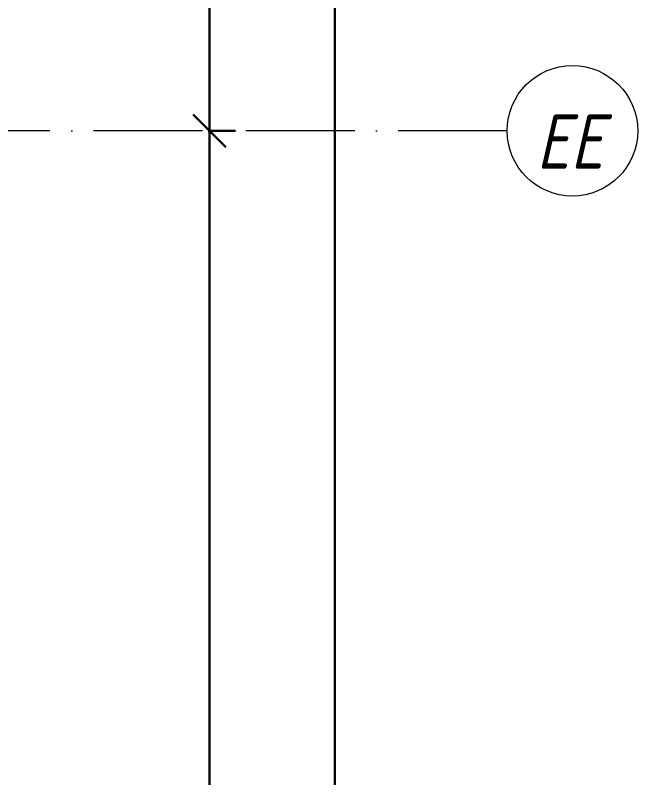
# Model space of a CAD drawing. Header units: millimetres. Extents: x -213536 to 1564669, y -45299 to 942238.
# Drawn here: x 533115 to 535974, y 499030 to 502533 of the extents above; entities that cross this region are included whole.
import ezdxf

# ---------------------------------------------------------------- set-up
doc = ezdxf.new("R2010")
doc.units = ezdxf.units.MM
doc.linetypes.add('50_200_ШТРИХ_1Т_ш5_п1_п1_', pattern=[700, 500, -100, 0, -100])
for name, color, linetype, lineweight in [('Оси', 7, 'Continuous', 9), ('Оси-1', 7, 'Continuous', 20), ('Оси-2', 7, '50_200_ШТРИХ_1Т_ш5_п1_п1_', 9), ('Размеры', 7, 'Continuous', 15)]:
    doc.layers.add(name, color=color, linetype=linetype, lineweight=lineweight)
doc.styles.add('ISOCPEUR_I_1', font='isocpeui.ttf', dxfattribs={"width": 0.85, "height": 2.5})
doc.styles.add('ISOCPEUR_I_5', font='isocpeui.ttf', dxfattribs={"width": 0.85, "height": 2.1})
doc.dimstyles.new('ISO-2_5_0_9К', dxfattribs={"dimscale": 304.8, "dimtxt": 248.995294, "dimasz": 0.492126, "dimexe": 0.393701, "dimexo": 0.328084, "dimgap": 0, "dimtad": 1, "dimdec": 0, "dimzin": 0, "dimdsep": 46, "dimtxsty": 'ISOCPEUR_I_1', "dimblk1": 'OBLIQUE', "dimblk2": 'OBLIQUE', "dimsah": 1, "dimcen": 0.09, "dimdle": 0.393701, "dimazin": 0, "dimtfac": 1, "dimtdec": 4, "dimtix": 1, "dimtmove": 0, "dimatfit": 3, "dimfxl": 1, "dimtvp": 1, "dimtolj": 1, "dimtzin": 0, "dimarcsym": 2})

# ---------------------------------------------------------------- blocks, each defined once
blk = doc.blocks.new('Ось сетки - Круг_Ø6_00__ISO-2_5_0_9K_-16731441-АИ2_03_План отделки стен 3-го этажа _Часть 1_')
at = {"layer": 'Оси-1'}
blk.add_circle((0, 0), 3, dxfattribs=at)
blk = doc.blocks.new('_Oblique')
at = {"color": 0, "linetype": 'ByBlock', "lineweight": -2}
blk.add_line((-0.5, -0.5), (0.5, 0.5), dxfattribs=at)
blk = doc.blocks.new('*D3979')
at = {"layer": 'Defpoints', "color": 0, "lineweight": 30, "transparency": 16777216}
for p in [(533901, 502002.4), (534007.1, 502002.4), (533901, 498652.4)]:
    blk.add_point(p, dxfattribs=at)
at = {"layer": 'Размеры', "color": 0, "lineweight": -2, "transparency": 16777216}
for p, q in [((534007.1, 498532.4), (534007.1, 502122.4)), ((534001, 502002.4), (534127.1, 502002.4)), ((534001, 498652.4), (534127.1, 498652.4))]:
    blk.add_line(p, q, dxfattribs=at)
at = {"layer": 'Размеры', "color": 0, "lineweight": -2, "transparency": 16777216, "xscale": 150, "yscale": 150, "zscale": 150}
for p, rotation in [((534007.1, 502002.4), 90), ((534007.1, 498652.4), 270)]:
    blk.add_blockref('_Oblique', p, dxfattribs=dict(at, rotation=rotation))
at = {"layer": 'Размеры', "color": 0, "transparency": 16777216, "insert": (534005.8, 500327.4), "char_height": 2.5, "width": 758.478, "attachment_point": 5, "rotation": 90, "style": 'ISOCPEUR_I_1'}
blk.add_mtext('\\A1;3350', dxfattribs=at)
blk = doc.blocks.new('*D3980')
at = {"layer": 'Defpoints', "color": 0, "lineweight": 30, "transparency": 16777216}
for p in [(533901, 508102.4), (534007.1, 508102.4), (533901, 502002.4)]:
    blk.add_point(p, dxfattribs=at)
at = {"layer": 'Размеры', "color": 0, "lineweight": -2, "transparency": 16777216}
for p, q in [((534007.1, 501882.4), (534007.1, 508222.4)), ((534001, 508102.4), (534127.1, 508102.4)), ((534001, 502002.4), (534127.1, 502002.4))]:
    blk.add_line(p, q, dxfattribs=at)
at = {"layer": 'Размеры', "color": 0, "lineweight": -2, "transparency": 16777216, "xscale": 150, "yscale": 150, "zscale": 150}
for p, rotation in [((534007.1, 508102.4), 90), ((534007.1, 502002.4), 270)]:
    blk.add_blockref('_Oblique', p, dxfattribs=dict(at, rotation=rotation))
at = {"layer": 'Размеры', "color": 0, "transparency": 16777216, "insert": (534005.8, 505052.4), "char_height": 2.5, "width": 701.018, "attachment_point": 5, "rotation": 90, "style": 'ISOCPEUR_I_1'}
blk.add_mtext('\\A1;6100', dxfattribs=at)
blk = doc.blocks.new('*D3991')
at = {"layer": 'Defpoints', "color": 0, "lineweight": 30, "transparency": 16777216}
for p in [(534689.4, 532302.4), (534583.4, 489552.4), (534689.4, 489552.4)]:
    blk.add_point(p, dxfattribs=at)
at = {"layer": 'Размеры', "color": 0, "lineweight": -2, "transparency": 16777216}
for p, q in [((534583.4, 532422.4), (534583.4, 489432.4)), ((534589.4, 532302.4), (534463.4, 532302.4)), ((534589.4, 489552.4), (534463.4, 489552.4))]:
    blk.add_line(p, q, dxfattribs=at)
at = {"layer": 'Размеры', "color": 0, "lineweight": -2, "transparency": 16777216, "xscale": 150, "yscale": 150, "zscale": 150}
for p, rotation in [((534583.4, 532302.4), 90), ((534583.4, 489552.4), 270)]:
    blk.add_blockref('_Oblique', p, dxfattribs=dict(at, rotation=rotation))
at = {"layer": 'Размеры', "color": 0, "transparency": 16777216, "insert": (534582.1, 510927.4), "char_height": 2.5, "width": 971.082, "attachment_point": 5, "rotation": 90, "style": 'ISOCPEUR_I_1'}
blk.add_mtext('\\A1;42750', dxfattribs=at)
blk = doc.blocks.new('Ос 3 эт верх часть')
at = {"layer": 'Оси-2'}
blk.add_line((535374.3, 502002.4), (426847.2, 502002.4), dxfattribs=at)
at = {"layer": 'Оси-1', "xscale": 99.99999999999993, "yscale": 99.99999999999993, "zscale": 99.99999999999993, "rotation": 89.9999999999998}
blk.add_blockref('Ось сетки - Круг_Ø6_00__ISO-2_5_0_9K_-16731441-АИ2_03_План отделки стен 3-го этажа _Часть 1_', (535674.3, 502002.4), dxfattribs=at)
at = {"layer": 'Оси', "insert": (535507.2, 502078.5), "char_height": 250, "width": 404.05, "attachment_point": 1, "style": 'ISOCPEUR_I_5'}
blk.add_mtext('ЕЕ', dxfattribs=at)
at = {"layer": 'Размеры'}
for base, p1, p2, override, picture, middle in [((534583.4, 489552.4), (534689.4, 532302.4), (534689.4, 489552.4), {"dimpost": '<>', "dimfxl": 42750}, '*D3991', (534582.1, 510927.4)), ((534007.1, 508102.4), (533901, 502002.4), (533901, 508102.4), {"dimpost": '<>', "dimfxl": 6100}, '*D3980', (534005.8, 505052.4)), ((534007.1, 502002.4), (533901, 498652.4), (533901, 502002.4), {"dimpost": '<>', "dimfxl": 3350}, '*D3979', (534005.8, 500327.4))]:
    dim = blk.add_linear_dim(base=base, p1=p1, p2=p2, angle=90, dimstyle='ISO-2_5_0_9К', override=override, dxfattribs=at)
    dim.commit()
    dim.dimension.update_dxf_attribs({"geometry": picture, "text_midpoint": middle})

msp = doc.modelspace()

# ---------------------------------------------------------------- block references
at = {"color": 5, "lineweight": 30}
msp.add_blockref('Ос 3 эт верх часть', (0, 0), dxfattribs=at)

doc.saveas('drawing.dxf')
